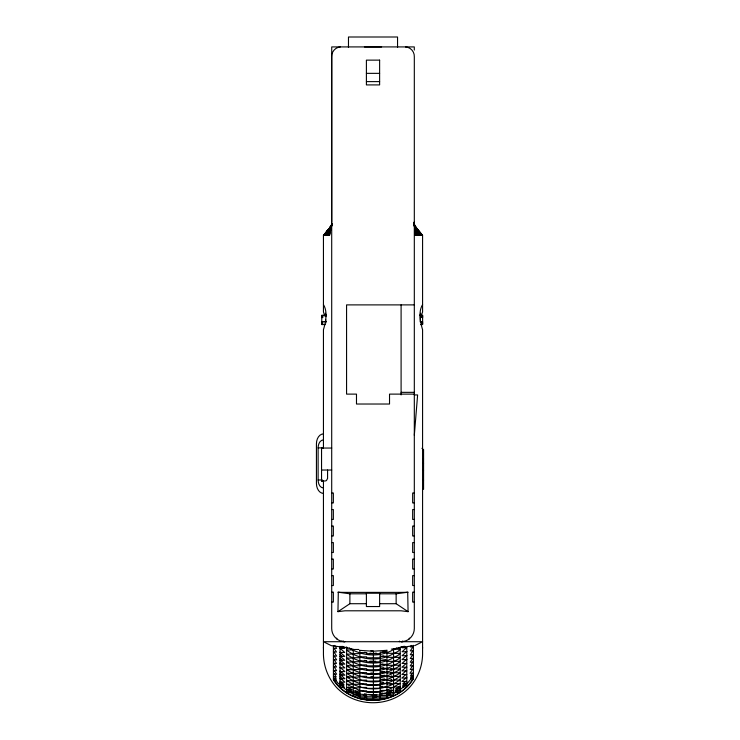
<?xml version="1.0" encoding="UTF-8"?>
<svg xmlns="http://www.w3.org/2000/svg" width="740" height="740" viewBox="0 0 740 740"><rect width="100%" height="100%" fill="white"/><g stroke="black" fill="none" stroke-linecap="round" stroke-linejoin="round"><path stroke-width="1.11" d="M422.577 647.445L422.577 648.157M325.433 316.498L325.48 313.27L325.924 316.535M420.2 321.891L420.533 313.27L420.57 315.425M323.445 488.021C319.643 487.725 318.089 483.276 318.117 479.992L318.117 447.876C318.089 444.592 319.643 440.143 323.445 439.847M323.445 648.157L323.445 647.445M414.317 435.296L417.619 394.938L414.317 394.938M331.798 223.314L329.494 235.431L331.835 224.414L328.458 235.431L331.983 223.314M421.079 316.1L422.577 312.012L422.577 235.394L415.843 227.495M331.751 224.248L327.487 235.431L331.983 224.248M331.844 224.248L326.59 235.431L332.075 224.248M332.029 224.1L325.794 235.431L331.724 225.043L325.101 235.431L332.168 224.1M323.445 304.603C327.802 311.577 325.785 321.872 323.445 329.716L323.445 448.079M411.32 645.437L410.339 646.927L413.41 646.927M413.41 646.187L410.312 650.858L413.41 650.858M412.781 650.969L410.293 654.715L413.41 654.715M412.781 654.743L410.275 658.498L413.41 658.498M412.772 658.452L410.256 662.207L413.41 662.207M412.874 661.93L410.238 665.861L413.41 665.861M412.763 665.639L410.21 669.45L413.41 669.45M412.837 669.025L410.006 673.224L413.41 673.224M331.594 225.043L324.509 235.431L331.844 225.043M412.263 673.197L410.552 675.694L413.41 675.694M412.31 675.01L410.663 677.313L413.41 677.313M411.301 678.599L406.343 684.537M413.41 677.97C397.158 707.209 351.204 707.801 333.425 679.884L333.425 645.706M412.273 676.443L410.571 678.811L413.41 678.811L413.41 645.326M331.881 224.858L324.046 235.431L332.131 224.858L323.445 235.431L323.445 312.002L324.943 316.1M413.41 678.811C396.557 706.385 351.232 707.616 333.981 679.884M332.066 224.858L323.713 235.431L330.096 227.495M323.445 235.431L332.084 225.515L323.445 235.431L327.875 230.473M403.651 646.307L402.079 647.713L406.796 647.713M400.192 657.361L397.796 659.488L393.957 661.329M406.796 651.487L402.042 655.714L406.796 655.714M400.192 661.236L397.796 663.355L393.921 665.205M406.796 655.381L402.014 659.608L406.796 659.608M400.192 665.038L397.796 667.156L393.874 669.015M406.796 659.183L401.986 663.447L406.796 663.447M400.192 668.757L397.796 670.865L393.819 672.762M405.992 663.641L401.94 667.212L406.796 667.212M400.192 672.41L397.796 674.519L393.726 676.443M405.983 667.313L401.903 670.903L406.796 670.903M409.146 638.981L409.359 638.13M400.192 675.999C385.216 688.302 361.98 688.441 346.644 676.712M405.973 670.93L401.875 674.519L406.796 674.519M400.192 679.524C385.198 691.789 361.999 691.918 346.644 680.226M405.881 674.556L401.848 678.071L406.796 678.071M399.387 683.677L393.828 686.933M406.796 677.211L401.875 681.512L406.796 681.512M399.387 686.563L395.373 688.959L400.192 688.959M405.964 681.142L402.754 683.788L406.796 683.788M399.387 687.497L397.454 688.959M405.15 683.353L402.671 685.388L406.796 685.388M400.358 689.458L403.781 686.646M405.104 684.74L402.569 686.822L406.796 686.822L406.796 647.528L402.061 651.746L406.796 651.746M337.949 611.666L344.923 610.796L401.099 610.796L408.073 611.666L407.703 592.222A13.181 1.129 0 0 1 401.099 592.379L344.923 592.379A13.181 1.129 0 0 1 338.31 592.222L337.949 611.666L349.881 603.711L366.402 603.711M414.752 645.641L422.577 641.71L323.445 641.71L331.27 645.641L347.522 647.824M393.578 649.516C380.036 657.666 362.369 656.278 349.225 647.962M394.115 649.258L396.871 647.926M393.578 653.596C379.102 662.245 359.871 660.135 346.644 650.136L346.644 692.612L353.248 692.612M394.069 653.355L397.796 651.561L400.192 649.415L400.192 691.956L395.049 691.956L397.796 690.744M393.578 657.582C379.148 666.204 359.807 664.206 346.644 654.141L353.248 654.049L353.248 657.712L359.862 657.712L359.862 660.857L366.633 660.857L366.633 661.856L380.194 661.856L380.194 658.193M393.995 657.388L397.796 655.557L400.192 653.42L386.974 653.263M393.578 661.514C379.139 670.088 359.816 668.109 346.644 658.082L353.248 658.082L353.248 661.726L359.862 661.726L359.862 664.909L366.633 664.909L366.633 665.843L373.413 665.843L373.413 663.216M393.578 665.371C379.13 673.918 359.834 671.948 346.644 661.949M390.424 669.154L392.006 668.405M390.295 672.956L391.941 672.17M393.578 672.873C379.121 681.392 359.871 679.431 346.644 669.469M390.165 676.684L391.867 675.87M393.578 676.517C379.121 685 359.862 683.057 346.644 673.123M389.906 680.412L391.738 679.542M389.897 683.954L391.118 683.381M393.578 687.053C383.829 692.668 372.063 693.463 361.25 690.818M389.573 690.762L391.58 689.837M386.974 692.705L380.194 694.009M387.168 692.612L392.663 690.17M387.085 694.157L391.728 692.104M397.796 689.403L395.271 690.531L400.192 690.531M393.144 693.639L397.796 691.576L396.797 691.956M397.13 690.531L397.796 690.235M386.807 695.609L390.674 693.898M386.752 696.47L389.481 695.258M392.736 649.285L404.799 646.399M404.863 646.362L398.49 647.824L413.753 645.678M382.219 652.19L385.836 651.626M376.281 653.096L373.006 653.605L369.898 653.124M381.849 656.315L383.847 656.01M375.67 661.273L369.806 661.19M381.479 660.385L385.836 659.719M381.109 664.39L382.996 664.095M380.73 668.322L383.792 667.85M373.413 673.234L370.87 672.975M380.388 672.179L384.745 671.513M373.413 676.952L370.87 676.693M384.707 675.25L380.194 675.925L386.974 675.962M384.707 678.904L380.194 679.588L386.974 679.681M380.194 683.177L383.579 682.668M380.194 686.711L382.45 686.378M380.194 693.334L382.45 693.001M376.799 694.49L373.006 695.027L368.733 694.416M373.413 696.47L376.799 695.989M380.194 695.517L382.45 695.193M373.006 697.848L376.216 697.395M379.62 593.795L396.141 593.795L408.073 592.204M386.465 650.349L373.006 651.228L359.557 650.349M402.819 641.599L401.099 641.71A13.218 13.218 0 0 0 414.317 628.491L414.317 56.823A9.481 9.481 0 0 0 405.696 46.916L405.696 46.999M381.6 46.916L364.422 46.916M366.402 73.353L379.62 73.353M366.402 81.613L379.62 81.613M414.317 304.889L346.57 304.889L346.57 394.115L356.486 394.115L356.486 404.022L389.527 404.022L389.527 394.115L414.317 394.115M326.386 315.221L321.78 315.221L321.78 324.582L325.239 324.582M419.552 315.221L422.623 315.221L422.623 324.582L420.579 324.582M321.78 315.749L322.751 315.749M421.883 315.749L422.623 315.749M321.78 316.054L322.751 316.054M421.883 316.054L422.623 316.054M321.78 316.47L322.751 316.47M421.883 316.47L422.623 316.47M321.78 316.822L322.751 316.822M421.883 316.822L422.623 316.822M321.78 317.164L322.751 317.164M421.883 317.164L422.623 317.164M321.78 317.562L322.751 317.562M421.883 317.562L422.623 317.562M321.78 321.669L326.386 321.669M420.579 321.669L422.623 321.669M321.78 322.196L322.751 322.196L321.78 322.501M422.623 322.196L421.883 322.196L422.623 322.501M321.78 322.918L322.751 322.918L321.78 323.269M422.623 322.918L421.883 322.918L422.623 323.269M321.78 323.611L322.751 323.611L321.78 324.009M422.623 323.611L421.883 323.611L422.623 324.009M401.099 392.339L414.317 392.339M318.117 447.876L323.445 447.876M331.705 448.052L321.549 448.052L321.549 481.102L323.195 481.102L321.549 480.889M422.577 449.8L423.567 449.8L423.567 489.251L422.577 489.251M422.577 459.004L423.567 459.004M422.577 463.379L423.567 463.379M321.549 470.029L331.705 470.029M422.577 470.363L423.567 470.363M318.117 479.992L322.381 479.992M422.577 480.241L423.567 480.241M323.445 481.102L325.794 480.861A3.894 2.71 -90 0 0 326.59 480.306L327.579 478.41L327.579 470.029M331.705 493.007L333.351 493.007L333.351 502.923L331.705 502.923M414.317 493.007L412.661 493.007L412.661 502.923L414.317 502.923M331.705 509.536L333.351 509.536L333.351 519.443L331.705 519.443M414.317 509.536L412.661 509.536L412.661 519.443L414.317 519.443M331.705 526.057L333.351 526.057L333.351 535.973L331.705 535.973M414.317 526.057L412.661 526.057L412.661 535.973L414.317 535.973M331.705 542.577L333.351 542.577L333.351 552.493L331.705 552.493M414.317 542.577L412.661 542.577L412.661 552.493L414.317 552.493M331.705 559.098L333.351 559.098L333.351 569.014L331.705 569.014M414.317 559.098L412.661 559.098L412.661 569.014L414.317 569.014M331.705 575.618L333.351 575.618L333.351 585.534L331.705 585.534M414.317 575.618L412.661 575.618L412.661 585.534L414.317 585.534M331.705 592.148L333.351 592.148L333.351 602.055L331.705 602.055M414.317 592.148L412.661 592.148L412.661 602.055L414.317 602.055M337.949 592.204L349.881 593.795L366.402 593.795M379.62 603.711L396.141 603.711L408.073 611.666M333.425 648.379L336.644 648.379L334.693 645.437M340.03 648.407L344.711 648.407L342.37 646.316M391.377 649.119L393.578 649.119M353.248 649.489L358.835 649.489M333.425 652.014L336.469 652.014L333.425 647.417M340.03 652.44L344.729 652.44L340.03 648.249M333.425 656.084L336.635 656.084L333.425 651.246M380.194 656.315L386.974 656.315L386.974 652.717M340.03 656.399L344.757 656.399L340.03 652.208M386.974 657.342L400.192 657.388M333.425 659.877L336.663 659.877L333.962 655.825M340.03 660.293L344.775 660.293L340.03 656.102M380.194 660.385L386.974 660.385L386.974 656.787M386.974 661.357L400.192 661.329M346.644 662.023L353.248 662.023L353.248 665.723L359.862 665.723L359.862 668.692L366.633 668.692L366.633 669.774L373.413 669.774L373.413 667.119M333.425 663.391L336.552 663.391L334.045 659.654M340.03 664.132L344.803 664.132L340.03 659.904M380.194 664.39L386.974 664.39L386.974 660.765M393.578 665.205L400.192 665.205M386.974 665.297L393.578 665.297M373.413 665.723L380.194 665.723L380.194 662.18M346.644 665.889L353.248 665.889L353.248 669.524L359.862 669.524L359.862 672.651L366.633 672.651L366.633 673.64L373.413 673.64L373.413 670.958M333.425 666.981L336.534 666.981L333.425 662.346M340.03 667.896L344.849 667.896L340.03 663.641M380.194 668.322L386.974 668.322L386.974 664.677M393.578 669.015L400.192 669.015M386.974 669.154L393.578 669.154C379.121 677.673 359.853 675.712 346.644 665.75M346.644 669.7L353.248 669.7L353.248 695.952L366.633 695.841L366.633 696.756L373.413 696.756M373.413 669.645L380.194 669.645L380.194 666.083M333.425 670.662L336.626 670.662L333.425 665.898M340.03 671.578L344.886 671.578L340.03 667.313M380.194 672.179L386.974 672.179M393.578 672.762L400.192 672.762M386.974 672.956L393.578 672.956M346.644 673.446L359.862 673.326L359.862 676.332L366.633 676.332L366.633 677.415L373.413 677.415L373.413 674.723M373.413 673.511L380.194 673.511L380.194 669.922M333.425 674.196L336.672 674.196L333.962 670.181M340.03 675.195L344.914 675.195L340.03 670.921M393.578 676.443L400.192 676.443M386.974 676.684L393.578 676.684M333.425 676.776L336.2 676.776L333.981 673.52M346.644 677.119L359.862 677.054L359.862 680.143L366.633 680.143L366.633 681.124L373.413 681.124L373.413 678.432M373.413 677.294L380.194 677.294M333.425 678.404L336.136 678.404L335.054 676.887M340.03 678.746L344.942 678.746L340.03 674.464M333.425 679.884L336.219 679.884L335.1 678.321M393.578 680.051L400.192 680.051M386.974 680.412L393.578 680.412M346.644 680.726L359.862 680.717L359.862 683.806L366.633 683.806L366.633 684.778L373.413 684.778L373.413 682.058M373.413 680.994L380.194 680.994M340.03 682.178L344.905 682.178L340.03 677.914M380.194 683.335L386.974 683.335M393.578 683.584L400.192 683.584M386.974 683.954L393.578 683.954M346.644 684.26L359.862 684.324L359.862 687.442L366.633 687.442L366.633 688.366L373.413 688.366L373.413 685.619M340.03 684.426L344.035 684.426L340.058 681.142M373.413 684.667L380.194 684.667M340.03 686.017L344.109 686.017L340.03 682.659M380.194 686.933L386.974 686.933M393.578 686.933L400.192 686.933M386.974 687.479L393.578 687.479M346.644 687.599L353.248 687.599M353.248 687.839L359.862 687.839L359.862 690.818L366.633 690.818L366.633 691.882L373.413 691.882L373.413 689.107M373.413 688.255L380.194 688.255M346.644 689.597L352.074 689.597L348.226 687.885M380.194 690.448L386.974 690.448M386.974 690.762L393.578 690.762M346.644 691.16L352.166 691.16L348.226 689.403M353.248 691.123L359.862 691.123L359.862 698.699L366.633 698.699L366.633 699.688L373.413 699.688L380.194 699.587L380.194 698.357L386.974 698.357L386.974 668.525M373.413 691.771L380.194 691.771M386.974 692.612L393.578 692.612M353.248 692.955L359.862 692.955M380.194 693.685L386.974 693.685M359.862 694.176L373.413 695.101M386.974 694.157L393.578 694.157M353.248 694.499L359.862 694.499M373.413 695.027L380.194 695.027M380.194 695.406L386.974 695.406M386.974 695.609L393.578 695.609L393.578 649.258L400.192 649.258L400.192 647.297M373.413 696.645L380.194 696.645M380.194 696.941L386.974 696.941M359.862 697.274L366.633 697.274L366.633 698.273L373.413 698.273L373.413 692.492M373.413 698.098L380.194 698.098L380.194 673.696M363.386 695.165L366.596 695.619M364.459 696.645L366.596 696.941M364.459 693.815L366.596 694.111M364.459 660.376L366.596 660.7M370.87 650.774L373.413 651.043L373.413 653.67M364.552 652.301L366.735 652.634M341.519 641.265L344.951 641.71A13.218 13.218 0 0 1 331.705 628.491L331.705 56.823A9.481 9.481 0 0 1 340.326 46.916M341.223 646.399L353.276 649.285M348.226 690.744L352.453 692.612M356.218 694.287L360.177 696.044M356.255 695.063L360.177 696.877M355.089 692.455L359.696 694.499M350.085 692.399L353.812 694.055M355.071 690.929L359.621 692.955M355.82 692.196L357.54 692.955M360.177 690.66L348.281 685.092M348.226 686.942L349.622 687.599M348.226 676.684L349.16 677.119M348.226 673.067L349.021 673.446M348.226 669.385L348.892 669.7M348.226 665.639L348.762 665.889M340.03 684.01L344.276 687.497L340.03 687.497L340.03 646.316M340.529 685.24L337.958 683.131L335.368 679.505M343.092 687.349L346.514 690.17M340.03 676.536L342.565 678.746M336.876 638.981L336.663 638.13M340.03 673.048L342.49 675.195M340.03 662.152L342.269 664.132M340.03 658.378L342.195 660.293M340.03 654.539L342.121 656.399M340.03 646.649L342 648.407M421.93 448.292L423.567 449.8M422.577 235.394L413.706 225.515M415.815 227.495L422.503 235.431L414.132 224.858M414.178 225.043L421.504 235.431L413.78 224.1L420.921 235.431L414.298 225.043L420.228 235.431L413.984 224.1M422.577 304.603C418.22 311.586 420.237 321.872 422.577 329.716L422.577 654.715C422.281 667.535 417.064 679.857 408.055 688.977L407.648 689.282C388.925 707.209 357.087 707.209 338.374 689.282L337.958 688.977C328.949 679.857 323.741 667.535 323.445 654.715L323.445 480.538M413.947 224.248L419.423 235.431L414.169 224.248M414.03 224.248L418.535 235.431L413.873 223.23M414.169 224.414L417.564 235.431L414.039 223.314M413.956 223.314L416.528 235.431L414.012 222.213L415.436 235.431L414.298 222.213M325.785 319.717L325.841 322.982M414.298 50.052L414.298 46.916L331.724 46.916L331.724 222.213M402.745 640.942L402.745 641.599M401.099 304.889L401.099 394.938M399.443 641.053L399.443 641.71M397.546 47.388L397.546 37L348.475 37L348.475 47.388M396.141 593.795L396.141 603.711M386.974 650.136L386.974 652.19L380.194 652.19L380.194 653.67L366.633 653.67L366.633 652.634L359.862 652.634L359.862 650.543M380.194 654.132L380.194 657.795L366.633 657.795L366.633 656.843L359.862 656.843L359.862 653.633L353.248 653.633L353.248 649.951L346.644 649.951L346.644 646.88M373.413 655.168L373.413 657.795M373.413 659.229L373.413 661.856M349.881 593.795L349.881 603.711M343.268 640.942L343.268 641.599M323.445 433.899A9.916 7.012 90 0 0 316.433 443.806L316.433 483.46A9.916 7.012 -90 0 0 323.445 493.377M379.62 60.134L366.402 60.134L366.402 84.915L379.62 84.915L379.62 60.134M379.62 593.23L366.402 593.23L366.402 606.541L379.62 606.541L379.62 593.23"/></g></svg>
